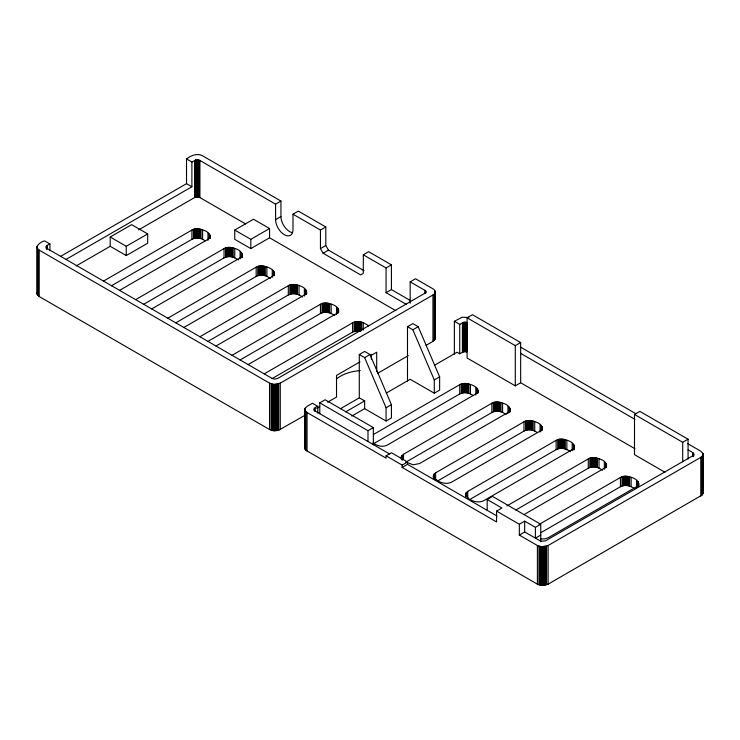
<?xml version="1.0" encoding="UTF-8"?>
<svg xmlns="http://www.w3.org/2000/svg" width="740" height="740" viewBox="0 0 740 740"><rect width="100%" height="100%" fill="white"/><g stroke="black" fill="none" stroke-linecap="round" stroke-linejoin="round"><path stroke-width="1.11" d="M49.931 250.721L49.931 243.969L44.576 240.879C41.052 241.536 33.402 246.919 39.22 250.157L269.564 383.144L273.93 384.384L280.275 383.144L432.946 295.001C435.777 293.91 435.777 289.904 432.946 288.813L415.529 278.767L410.173 281.857L410.173 303.224M135.642 299.644L224.026 248.612C229.243 244.579 248.187 251.267 240.102 257.89L151.709 308.922M199.92 336.756L288.313 285.723C293.53 281.7 312.465 288.378 304.381 295.001L215.997 346.033M687.821 443.695L700.78 451.187L702.935 453.703L703 492.933L701.982 495.125L548.109 584.174L541.763 585.414L537.397 584.174L305.851 450.281L304.843 448.089L305.093 408.304L307.054 406.343L312.419 403.245L317.775 406.343L317.775 413.179M304.843 448.089L305.093 446.96M407.055 462.528L413.207 464.794L419.552 463.555L507.936 412.522C516.021 405.899 497.086 399.221 491.869 403.245L403.476 454.277L401.33 456.802L401.839 459.041M426.036 345.377L432.946 341.39L435.092 338.874L435.157 291.911M433.4 475.922L433.982 474.248L435.62 472.832L524.003 421.8C529.23 417.776 548.164 424.455 540.08 431.078L451.687 482.11C445.591 485.292 436.073 481.99 433.4 475.922L433.4 477.985M465.608 493.913C467.06 500.591 477.855 503.82 483.83 500.666L572.214 449.633C580.308 443.01 561.364 436.332 556.147 440.356L467.763 491.388L465.802 493.349L465.543 496.54M373.33 434.574L459.725 384.689C464.942 380.665 483.886 387.344 475.792 393.967L387.409 444.999C382.793 447.524 377.086 446.035 373.127 442.936M538.998 524.484L620.425 477.476C625.652 473.443 644.586 480.121 636.502 486.754L548.109 537.777L544.714 538.914L540.792 538.914M703 454.277L702.427 455.951L700.78 457.366L548.109 545.51L541.763 546.758L537.397 545.51L519.323 535.076L519.323 524.253L496.559 511.109L496.559 521.931L402.144 467.421L402.144 465.099L386.067 455.822L386.067 458.143L307.054 412.522L305.417 411.107L304.843 409.433M49.931 243.969C48.165 244.302 44.344 246.993 47.258 248.612L272.237 378.501L274.42 379.13L277.593 378.501L425.731 292.744L425.981 291.625L424.908 290.367L410.173 281.857M37.259 292.328L37.259 294.585L39.22 296.546L269.564 429.533L273.93 430.782L278.703 430.227L304.945 415.288M317.775 406.343C316.008 406.667 312.188 409.359 315.092 410.978L389.471 453.925M60.569 256.382L186.526 183.668L186.526 158.924C190.939 155.511 197.266 152.865 202.603 155.826L280.941 201.058L280.941 216.524A12.312 7.104 60 0 0 292.337 232.665M186.526 158.924L191.891 162.014L196.267 159.905L199.92 160.469L275.585 204.157L280.941 201.058M65.925 259.481L191.891 186.758L191.891 162.014M110.195 246.291L110.195 237.013L131.628 224.646L147.695 233.923L147.695 243.201L126.263 255.568L110.195 246.291L76.229 265.9M138.621 229.881L194.565 197.58L196.748 196.96L199.92 197.58L245.55 223.924M110.195 237.013L126.263 246.291L147.695 233.923M103.498 281.089L191.891 230.057C197.108 226.024 216.043 232.702 207.959 239.335L119.575 290.367M111.444 285.779L191.891 239.335C196.156 237.031 201.521 238.003 205.276 240.879M269.564 237.79L250.814 248.612L234.737 239.335L234.737 230.057L253.487 219.234L269.564 228.512L269.564 237.79L395.9 310.735M364.006 270.664L328.486 250.157L325.804 245.523L325.804 226.958L298.35 211.113L292.994 214.202L292.994 229.668A12.312 7.104 60 0 1 284.289 234.691A12.312 7.104 60 0 1 275.585 219.613L280.941 216.524M234.737 230.057L250.814 239.335L269.564 228.512M143.588 304.334L224.026 257.89C228.642 255.365 234.349 256.854 238.317 259.953M167.786 318.2L256.17 267.168C261.387 263.135 280.321 269.822 272.237 276.446L183.853 327.478M292.994 214.202L320.448 230.057L325.804 226.958M175.722 322.89L256.17 276.446C260.785 273.92 266.493 275.41 270.452 278.508M410.709 300.727L391.423 289.59L391.423 264.846L368.659 251.702L363.303 254.8L363.303 273.356L360.63 274.901L323.13 253.246L320.448 248.612L325.804 245.523M323.13 253.246L328.486 250.157M207.866 341.445L288.313 295.001C292.929 292.476 298.636 293.965 302.595 297.064M232.064 355.311L320.448 304.279C325.665 300.255 344.609 306.933 336.524 313.557L248.131 364.589M363.303 254.8L386.067 267.945L391.423 264.846M240.01 360.001L320.448 313.557C325.064 311.031 330.771 312.521 334.739 315.619M386.067 267.945L386.067 292.679L391.423 289.59M264.208 373.867L352.591 322.834C357.92 319.874 364.246 322.52 368.659 325.933M272.144 378.556L352.591 332.112L356.957 330.873L360.843 331.168L360.843 321.891M340.335 408.776L359.289 397.833L359.289 354.534L364.644 351.445L370 354.534L391.423 404.678L391.423 417.934L386.067 421.032L364.644 408.656L351.759 416.093M407.5 381.322L407.5 326.701L412.855 323.611L418.211 326.701L439.634 376.845L439.634 390.1L434.278 393.199L410.173 379.278L386.262 393.088M359.289 354.534L364.644 357.633L370 354.534M407.5 326.701L412.855 329.79L418.211 326.701M360.038 361.832L336.524 375.411L336.524 397.065L327.635 402.19M370.814 355.607L376.697 352.221L376.697 371.591M454.369 354.266L454.369 321.289L462.186 317.247L468.873 317.506M319.782 413.688L319.782 402.856L325.137 399.767L373.349 427.6L373.349 444.832M520.664 382.756L515.299 385.855L467.088 358.012L467.088 317.812L472.453 314.722L520.664 342.555L520.664 382.756L634.883 448.699M454.369 321.289L459.725 324.379L463.638 322.363L466.977 322.492L466.977 351.87L463.638 351.74L459.725 353.766L457.052 352.221L434.315 365.347M316.785 408.452L319.745 406.75M377.687 373.293L408.276 355.635M345.691 411.865L364.644 400.923L364.644 408.656M386.067 421.032L386.067 407.777L391.423 404.678M434.278 393.199L434.278 379.944L439.634 376.845M319.782 402.856L367.993 430.699L373.349 427.6M467.088 317.812L515.299 345.645L520.664 342.555M373.33 443.852L459.725 393.967C463.989 391.664 469.364 392.644 473.119 395.512M386.067 455.822L391.423 452.732L407.5 462.01L407.5 464.332L497.002 516.002M405.464 462.408L491.869 412.522C496.485 409.997 502.192 411.486 506.151 414.585M402.144 465.099L407.5 462.01M402.144 467.421L407.5 464.332M437.608 480.963L524.003 431.078C528.277 428.775 533.642 429.755 537.397 432.632M470.742 498.945L556.147 449.633C560.763 447.108 566.47 448.597 570.429 451.696M487.179 510.332L487.179 499.509L492.535 496.411L540.746 524.253L540.746 541.856M664.992 472.268L634.495 454.665L634.495 414.456L639.85 411.366L688.061 439.199L688.061 459.068M496.559 511.109L501.914 508.01L487.179 499.509M506.854 505.929L588.291 458.911C593.508 454.887 612.442 461.566 604.358 468.198L523.92 514.633M515.789 510.054L588.291 468.198C592.907 465.673 598.614 467.153 602.573 470.252M519.323 524.253L524.679 521.154L535.39 527.343L540.746 524.253M519.323 535.076L524.679 531.977L540.866 541.218L545.436 540.875L692.742 455.822C696.34 453.315 689.523 450.836 688.061 450.022M634.495 414.456L682.706 442.289L688.061 439.199M540.977 532.615L620.425 486.754C625.05 484.228 630.758 485.708 634.716 488.816M540.746 535.076L535.39 538.165L535.39 527.343M520.294 346.986L635.965 413.762M520.664 353.378L634.883 419.321M386.067 292.679L406.315 304.371M186.526 183.668L191.891 186.758M359.289 397.833L364.644 400.923M412.855 329.79L434.278 379.944M364.644 357.633L386.067 407.777M702.741 491.804L703 492.933M434.907 337.172L435.157 338.3M702.935 453.703L702.935 493.506M702.741 453.148L702.741 494.07M702.427 455.951L702.427 494.607M701.982 456.46L701.982 495.125M700.78 457.366L700.78 496.031M693.722 453.713L693.722 455.97M693.565 453.435L693.565 455.701M693.352 453.185L693.352 456.571M692.742 452.732L692.742 456.118M682.706 442.289L682.706 461.825M638.722 483.655L638.722 485.718M638.657 483.091L638.657 486.291M638.463 482.526L638.463 485.616M638.139 481.98L638.139 486.106M637.704 481.472L637.704 486.624M636.502 480.565L636.502 487.78M631.146 477.476L631.146 486.754M629.574 476.773L629.574 486.051M628.686 476.523L628.686 485.801M627.751 476.338L627.751 485.616M626.771 476.227L626.771 485.505M625.79 476.19L625.79 485.468M624.801 476.227L624.801 485.505M623.829 476.338L623.829 485.616M622.886 476.523L622.886 485.801M621.998 476.773L621.998 486.051M620.425 477.476L620.425 486.754M606.513 464.526L606.513 466.589M606.319 463.971L606.319 467.06M606.005 463.425L606.005 467.55M605.561 462.916L605.561 468.069M604.358 462.01L604.358 469.225M599.002 458.911L599.002 468.198M597.43 458.217L597.43 467.495M596.542 457.968L596.542 467.245M595.607 457.783L595.607 467.06M594.636 457.671L594.636 466.949M593.647 457.635L593.647 466.912M592.657 457.671L592.657 466.949M591.686 457.783L591.686 467.06M590.742 457.968L590.742 467.245M589.854 458.217L589.854 467.495M588.291 458.911L588.291 468.198M574.37 445.97L574.37 449.18M574.175 445.415L574.175 448.505M573.861 444.87L573.861 450.022M573.426 444.361L573.426 449.513M572.214 443.454L572.214 450.669M566.859 440.356L566.859 449.633M565.295 439.662L565.295 448.94M564.407 439.412L564.407 448.69M563.464 439.227L563.464 448.505M562.493 439.116L562.493 448.394M561.503 439.079L561.503 448.357M560.513 439.116L560.513 448.394M559.542 439.227L559.542 448.505M558.607 439.412L558.607 448.69M557.72 439.662L557.72 448.94M556.147 440.356L556.147 449.633M548.109 545.51L548.109 584.174M546.546 546.203L546.546 584.868M545.658 546.462L545.658 585.118M544.714 546.647L544.714 585.303M543.743 546.758L543.743 585.414M542.753 546.795L542.753 585.451M542.235 427.415L542.3 430.051M542.041 426.86L542.041 429.949M541.717 426.314L541.717 430.44M541.763 546.758L541.763 585.414M541.282 425.805L541.282 430.957M540.792 546.647L540.792 585.303M540.08 424.899L540.08 432.114M539.858 546.462L539.858 585.118M538.97 546.203L538.97 584.868M537.397 545.51L537.397 584.174M534.724 421.8L534.724 431.078M533.152 421.106L533.152 430.384M532.264 420.857L532.264 430.134M531.329 420.671L531.329 429.949M530.349 420.561L530.349 429.838M529.368 420.524L529.368 429.801M528.379 420.561L528.379 429.838M527.407 420.671L527.407 429.949M526.464 420.857L526.464 430.134M525.576 421.106L525.576 430.384M524.679 521.154L524.679 531.977M524.003 421.8L524.003 431.078M515.299 345.645L515.299 385.855M510.091 408.859L510.091 412.069M509.897 408.304L509.897 411.394M509.582 407.759L509.582 411.884M509.138 407.25L509.138 412.402M507.936 406.343L507.936 413.558M502.58 403.245L502.58 412.522M501.008 402.551L501.008 411.829M500.12 402.301L500.12 411.579M499.185 402.116L499.185 411.394M498.214 402.005L498.214 411.283M497.224 401.968L497.224 411.246M496.235 402.005L496.235 411.283M495.263 402.116L495.263 411.394M494.32 402.301L494.32 411.579M493.432 402.551L493.432 411.829M491.869 403.245L491.869 412.522M478.012 390.877L478.012 392.94M477.948 390.304L477.948 392.367M477.753 389.74L477.753 392.838M477.439 389.203L477.439 393.329M477.004 388.685L477.004 392.811M475.792 387.788L475.792 395.003M470.437 384.689L470.437 393.967M468.873 383.995L468.873 393.273M467.985 383.746L467.985 393.023M467.763 491.388L467.763 498.603M467.042 383.561L467.042 392.838M466.533 322.363L466.533 351.74M466.561 492.294L466.561 496.42M466.061 322.27L466.061 351.648M466.071 383.45L466.071 392.727M466.117 492.812L466.117 496.929M465.802 493.349L465.802 496.438M465.58 322.214L465.58 351.593M465.081 322.196L465.081 351.574M465.081 383.413L465.081 392.69M464.591 322.214L464.591 351.593M464.1 322.27L464.1 351.648M464.091 383.45L464.091 392.727M463.638 322.363L463.638 351.74M463.185 322.492L463.185 351.87M463.12 383.561L463.12 392.838M462.408 322.834L462.408 352.221M462.186 383.746L462.186 393.023M461.298 383.995L461.298 393.273M459.725 324.379L459.725 353.766M459.725 384.689L459.725 393.967M435.62 472.832L435.62 480.047M435.092 291.338L435.092 338.874M434.907 290.774L434.907 339.429M434.584 293.586L434.584 339.975M434.417 473.739L434.417 478.891M434.149 294.095L434.149 340.483M433.982 474.248L433.982 477.346M433.659 474.793L433.659 477.883M433.464 475.358L433.464 477.42M432.946 295.001L432.946 341.39M425.731 291.07L425.731 293.299M425.509 290.811L425.509 293.04M424.908 290.367L424.908 293.706M403.476 454.277L403.476 459.429M402.273 455.183L402.273 460.336M401.839 455.692L401.839 458.791M401.515 456.238L401.515 459.327M401.33 456.802L401.33 458.865M371.341 354.747L371.341 359.242M367.993 430.699L367.993 441.521M363.303 322.834L363.303 330.049M361.731 322.141L361.731 330.392M359.908 321.706L359.908 330.983M358.937 321.595L358.937 330.873M357.947 321.558L357.947 330.836M356.957 321.595L356.957 330.873M355.986 321.706L355.986 330.983M355.052 321.891L355.052 331.168M354.164 322.141L354.164 331.418M352.591 322.834L352.591 332.112M338.67 309.894L338.67 311.956M338.485 309.329L338.485 312.428M338.161 308.793L338.161 312.918M337.727 308.275L337.727 313.436M336.524 307.368L336.524 314.593M331.159 304.279L331.159 313.557M329.596 303.585L329.596 312.863M328.708 303.335L328.708 312.613M327.764 303.15L327.764 312.428M326.793 303.039L326.793 312.317M325.804 303.002L325.804 312.28M324.814 303.039L324.814 312.317M323.843 303.15L323.843 312.428M322.908 303.335L322.908 312.613M322.02 303.585L322.02 312.863M320.448 230.057L320.448 248.612M320.448 304.279L320.448 313.557M315.092 407.888L315.092 411.274M314.491 408.341L314.491 410.598M314.269 408.591L314.269 410.857M307.054 412.522L307.054 451.187M306.601 291.911L306.601 293.974M306.536 291.338L306.536 294.539M306.341 290.774L306.341 293.873M306.018 290.237L306.018 294.363M305.851 411.616L305.851 450.281M305.583 289.719L305.583 294.881M305.417 411.107L305.417 449.763M305.093 408.304L305.093 449.226M304.908 408.859L304.908 448.662M304.381 288.813L304.381 296.037M299.025 285.723L299.025 295.001M297.452 285.029L297.452 294.307M296.564 284.78L296.564 294.058M295.63 284.595L295.63 293.873M294.659 284.484L294.659 293.762M293.669 284.447L293.669 293.725M292.679 284.484L292.679 293.762M291.708 284.595L291.708 293.873M290.764 284.78L290.764 294.058M289.877 285.029L289.877 294.307M288.313 285.723L288.313 295.001M280.275 383.144L280.275 429.533M278.703 383.838L278.703 430.227M277.815 384.088L277.815 430.486M276.88 384.273L276.88 430.671M275.909 384.384L275.909 430.782M275.585 204.157L275.585 219.613M274.919 384.421L274.919 430.819M274.392 272.782L274.457 275.419M274.198 272.218L274.198 275.317M273.93 384.384L273.93 430.782M273.883 271.682L273.883 275.807M273.439 271.164L273.439 275.289M272.958 384.273L272.958 430.671M272.237 270.257L272.237 277.472M272.015 384.088L272.015 430.486M271.127 383.838L271.127 430.227M269.564 383.144L269.564 429.533M266.881 267.168L266.881 276.446M265.308 266.474L265.308 275.752M264.421 266.215L264.421 275.502M263.486 266.039L263.486 275.317M262.515 265.928L262.515 275.206M261.525 265.882L261.525 275.169M260.536 265.928L260.536 275.206M259.564 266.039L259.564 275.317M258.63 266.215L258.63 275.502M257.742 266.474L257.742 275.752M256.17 267.168L256.17 276.446M250.814 239.335L250.814 248.612M242.313 254.8L242.313 256.863M242.248 254.227L242.248 257.428M242.063 253.663L242.063 256.762M241.739 253.126L241.739 257.243M241.305 252.608L241.305 257.761M240.102 251.702L240.102 258.917M234.737 248.612L234.737 257.89M233.174 247.918L233.174 257.196M232.286 247.66L232.286 256.937M231.343 247.484L231.343 256.762M230.371 247.364L230.371 256.65M229.381 247.327L229.381 256.604M228.392 247.364L228.392 256.65M227.421 247.484L227.421 256.762M226.486 247.66L226.486 256.937M225.598 247.918L225.598 257.196M224.026 248.612L224.026 257.89M210.114 235.672L210.179 238.299M209.919 235.107L209.919 238.197M209.596 234.571L209.596 238.687M209.161 234.053L209.161 238.178M207.959 233.146L207.959 240.361M202.603 230.057L202.603 239.335M201.03 229.363L201.03 238.641M200.142 229.104L200.142 238.382M199.92 160.469L199.92 197.58M199.134 160.118L199.134 197.238M199.208 228.919L199.208 238.206M198.69 159.997L198.69 197.108M198.228 159.905L198.228 197.016M198.237 228.808L198.237 238.086M197.737 159.849L197.737 196.96M197.247 159.831L197.247 196.942M197.247 228.771L197.247 238.049M196.748 159.849L196.748 196.96M196.267 159.905L196.267 197.016M196.257 228.808L196.257 238.086M195.795 159.997L195.795 197.108M195.351 160.118L195.351 197.238M195.286 228.919L195.286 238.206M194.565 160.469L194.565 197.58M194.343 229.104L194.343 238.382M193.454 229.363L193.454 238.641M191.891 230.057L191.891 239.335M126.263 246.291L126.263 255.568M47.258 245.523L47.258 248.89M46.648 245.967L46.648 249.343M46.435 246.226L46.435 248.474M46.278 246.494L46.278 248.751M39.22 250.157L39.22 296.546M38.018 249.25L38.018 295.639M37.574 248.742L37.574 295.131M37.259 245.93L37.259 294.585M37.065 246.494L37.065 294.03M336.922 378.639A34.206 19.749 0 0 1 360.223 370.574"/></g></svg>
